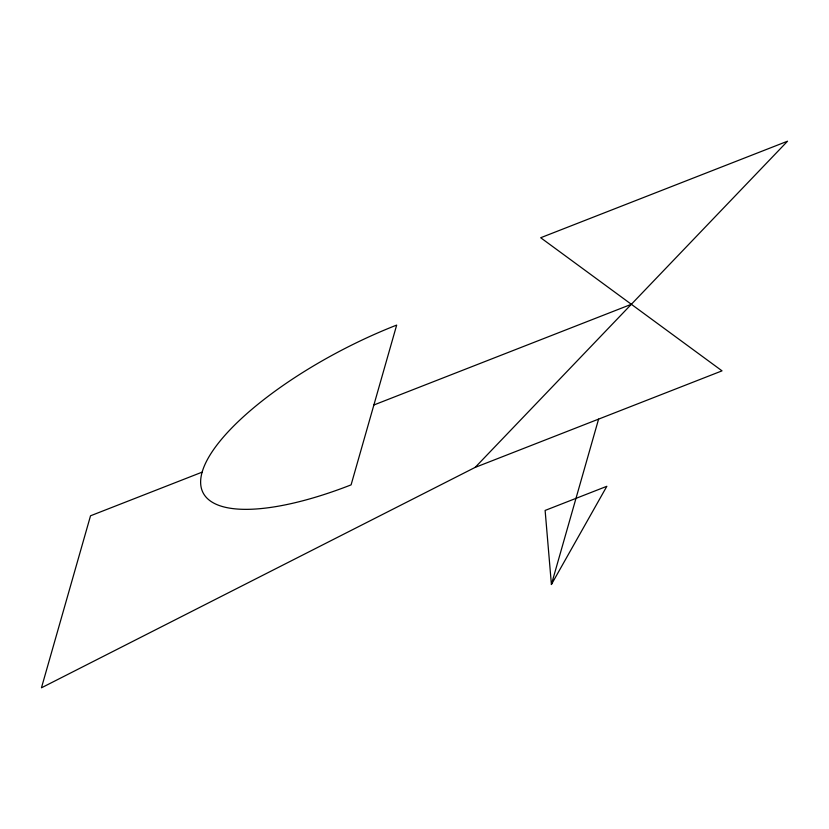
<?xml version="1.0" encoding="UTF-8"?>
<svg xmlns="http://www.w3.org/2000/svg" width="829" height="829" viewBox="0 0 829 829"><rect width="100%" height="100%" fill="white"/><g stroke="black" fill="none" stroke-linecap="round" stroke-linejoin="round"><path stroke-width="1.24" d="M551.409 584.497L606.838 486.302L545.119 510.436L551.409 584.497L598.59 419.122M475.162 467.39L787.55 141.199L540.684 237.736L722.028 370.853L475.162 467.39L41.45 687.801L90.527 515.793L202.131 472.147A192.059 63.481 -27.2 0 1 396.676 325.092L351.092 484.872A192.059 63.481 -27.2 0 1 202.131 472.147M373.889 404.977L631.356 304.295"/></g></svg>
